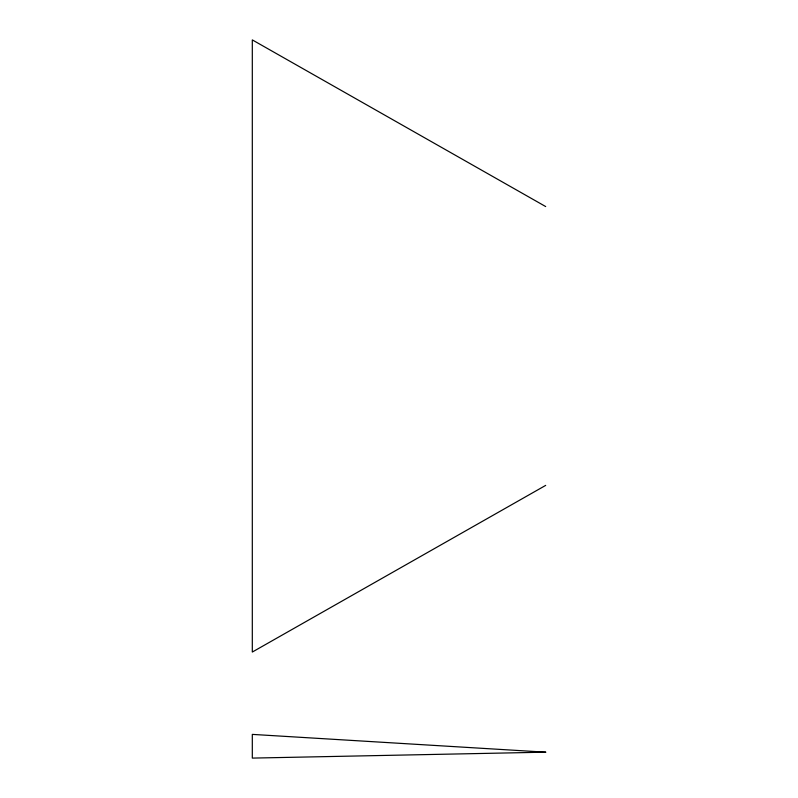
<?xml version="1.0" encoding="UTF-8"?>
<svg xmlns="http://www.w3.org/2000/svg" width="798" height="798" viewBox="0 0 798 798"><rect width="100%" height="100%" fill="white"/><g stroke="black" fill="none" stroke-linecap="round" stroke-linejoin="round"><path stroke-width="1.2" d="M545.692 485.384L252.308 652.046L252.308 39.9L545.692 206.562M545.692 752.175L252.308 758.1L252.308 734.389L545.692 752.175"/></g></svg>
